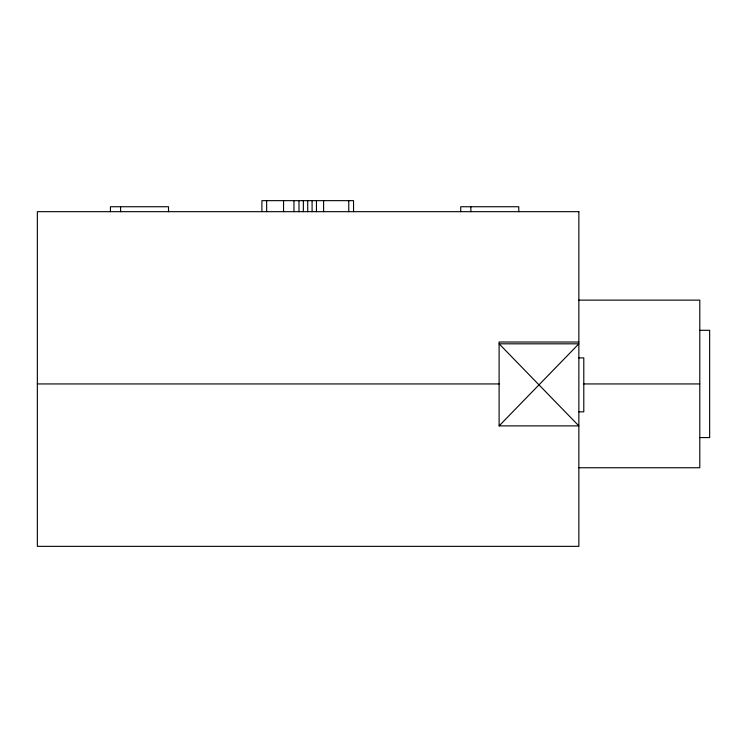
<?xml version="1.0" encoding="UTF-8"?>
<svg xmlns="http://www.w3.org/2000/svg" width="747" height="747" viewBox="0 0 747 747"><rect width="100%" height="100%" fill="white"/><g stroke="black" fill="none" stroke-linecap="round" stroke-linejoin="round"><path stroke-width="1.12" d="M499.108 425.893L578.86 343.816L499.108 343.816L578.86 425.893L499.108 425.893L499.108 342.014L578.86 342.014M578.86 300.126L699.79 300.126L699.79 467.753L578.86 467.753M699.79 330.305L709.65 330.305L709.65 437.583L699.79 437.583M578.86 357.888L583.79 357.888L583.79 411.83L578.86 411.83M37.35 383.939L499.108 383.939M583.51 383.939L699.79 383.939M518.782 211.672L518.782 206.742L460.722 206.742L460.722 211.672M470.871 206.742L470.871 211.672M353.536 211.672L353.536 200.654L261.898 200.654L261.898 211.672M348.774 200.654L348.774 211.672M323.6 200.654L323.6 211.672M316.457 200.654L316.457 211.672M312.087 200.654L312.087 211.672M307.717 200.654L307.717 211.672M303.357 200.654L303.357 211.672M298.987 200.654L298.987 211.672M293.954 200.654L293.954 211.672M283.543 200.654L283.543 211.672M266.66 200.654L266.66 211.672M168.514 211.672L168.514 206.742L110.444 206.742L110.444 211.672M120.594 206.742L120.594 211.672M578.86 211.672L37.35 211.672L37.35 546.346L578.86 546.346L578.86 211.672"/></g></svg>
